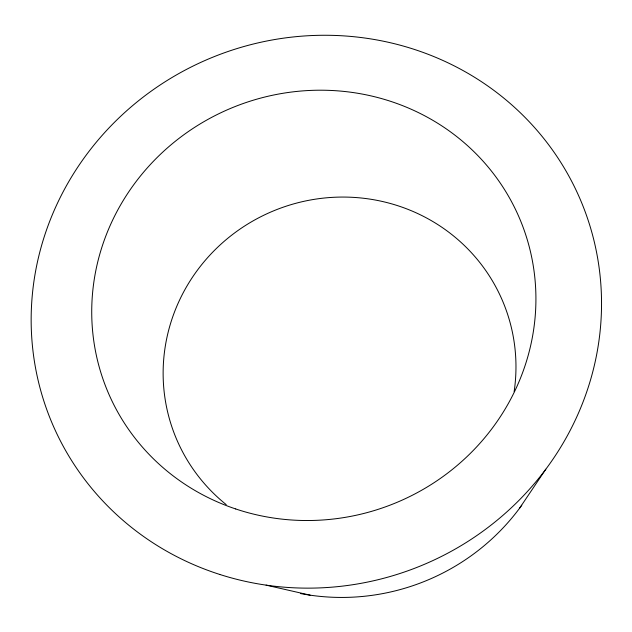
<?xml version="1.0" encoding="UTF-8"?>
<svg xmlns="http://www.w3.org/2000/svg" width="632" height="632" viewBox="0 0 632 632"><rect width="100%" height="100%" fill="white"/><g stroke="black" fill="none" stroke-linecap="round" stroke-linejoin="round"><path stroke-width="0.95" d="M519.472 508.381L545.819 469.221M266.104 585.137L310.107 595.162M521.771 505.237A217.487 212.281 -21.7 0 1 300.484 593.543M226.217 504.613A177.063 172.283 -21.7 0 1 276.69 209.603A177.063 172.283 -21.7 0 1 514.132 391.682M219.77 574.456A286.81 274.762 -21.7 0 0 597.027 254.728A286.81 274.762 -21.7 0 0 132.246 105.931A286.81 274.762 -21.7 0 0 219.77 574.456M235.704 508.958A223.38 213.829 -21.7 0 0 532.934 263.844A223.38 213.829 -21.7 0 0 172.836 143.29A223.38 213.829 -21.7 0 0 235.704 508.958"/></g></svg>
